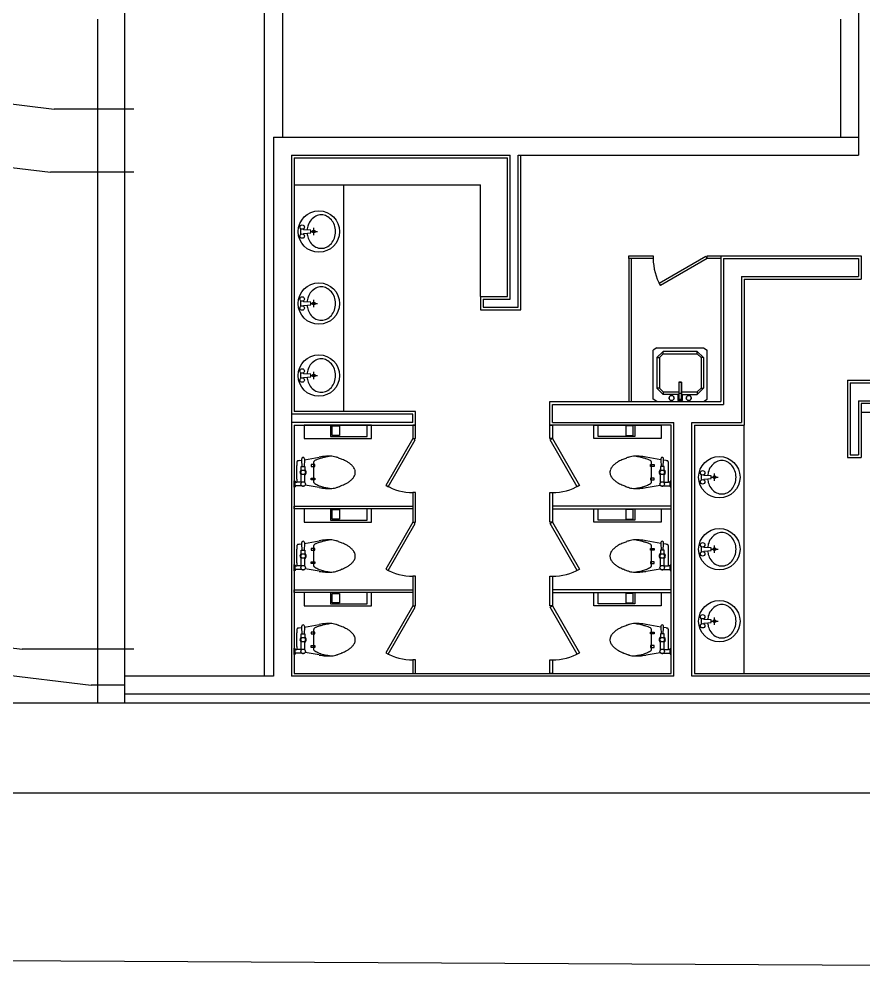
# Model space of a CAD drawing. Header units: millimetres. Extents: x -7718 to 414843, y 91724 to 341395.
# Drawn here: x 371578 to 380963, y 91724 to 102409 of the extents above; entities that cross this region are included whole.
import ezdxf

# ---------------------------------------------------------------- set-up
doc = ezdxf.new("R2010")
doc.units = ezdxf.units.MM
doc.header["$LTSCALE"] = 200
doc.header["$MEASUREMENT"] = 0
doc.layers.add('e-plan', color=9, linetype='CONTINUOUS')

msp = doc.modelspace()

# ---------------------------------------------------------------- linework, layer by layer
at = {"layer": 'e-plan'}
for p, q in [((374303, 95109), (374303, 111059)), ((374503, 110959), (374503, 101099)), ((372753, 94809), (372753, 110559)), ((380903, 108409), (380903, 101099)), ((372453, 94809), (372453, 102409)), ((380703, 102409), (380703, 101099)), ((366458, 102075), (371966, 101409)), ((365807, 101448), (371927, 100709)), ((372853, 101409), (371966, 101409)), ((374403, 101099), (380903, 101099)), ((374403, 101099), (374403, 95109)), ((380903, 101099), (380903, 100899)), ((374603, 100899), (377033, 100899)), ((374603, 100899), (374603, 95109)), ((374633, 100869), (377003, 100869)), ((374633, 100869), (374633, 98049)), ((377003, 99329), (377003, 100869)), ((377033, 99299), (377033, 100899)), ((377123, 100899), (380903, 100899)), ((377123, 99209), (377123, 100899)), ((377153, 99179), (377153, 100899)), ((372853, 100709), (371927, 100709)), ((374633, 100569), (376703, 100569)), ((374708, 100019), (374708, 100078)), ((374736, 100075), (374736, 100078)), ((374736, 100019), (374736, 100022)), ((374817, 100063), (374740, 100070)), ((374740, 100027), (374817, 100035)), ((374813, 100049), (374893, 100049)), ((374817, 100035), (374817, 100063)), ((374853, 100009), (374853, 100089)), ((378353, 99749), (378353, 99779)), ((378353, 99779), (378623, 99779)), ((378383, 99749), (378353, 99749)), ((378353, 99749), (378353, 99288)), ((378623, 99749), (378353, 99749)), ((378383, 98159), (378383, 99749)), ((378623, 99779), (378623, 99749)), ((378688, 99475), (379208, 99775)), ((379223, 99749), (378703, 99449)), ((379208, 99775), (379223, 99749)), ((379223, 99749), (379223, 99779)), ((379223, 99779), (379373, 99779)), ((379373, 99749), (379223, 99749)), ((379373, 99779), (379373, 98159)), ((379373, 99779), (380933, 99779)), ((379373, 99779), (379373, 99749)), ((379403, 99749), (379403, 98129)), ((379403, 99749), (380903, 99749)), ((380903, 99749), (380903, 99549)), ((380933, 99779), (380933, 99519)), ((378703, 99449), (378688, 99475)), ((379603, 99549), (379603, 97929)), ((379603, 99549), (380903, 99549)), ((379633, 99519), (379633, 97899)), ((379633, 99519), (380933, 99519)), ((374708, 99219), (374708, 99278)), ((374736, 99275), (374736, 99278)), ((374817, 99263), (374740, 99270)), ((374817, 99235), (374817, 99263)), ((374853, 99209), (374853, 99289)), ((376703, 99329), (377003, 99329)), ((376703, 99329), (376703, 99179)), ((376733, 99299), (377033, 99299)), ((376733, 99299), (376733, 99209)), ((378353, 99288), (378353, 99288)), ((378353, 99288), (378353, 99238)), ((374736, 99219), (374736, 99222)), ((374740, 99227), (374817, 99235)), ((374813, 99249), (374893, 99249)), ((376703, 99179), (377153, 99179)), ((376733, 99209), (377123, 99209)), ((378353, 99238), (378353, 99238)), ((378353, 99238), (378353, 98982)), ((378353, 98982), (378353, 98159)), ((378663, 98759), (378623, 98731)), ((378623, 98186), (378623, 98731)), ((378663, 98759), (379182, 98759)), ((379182, 98759), (379223, 98731)), ((379223, 98186), (379223, 98731)), ((378732, 98718), (378663, 98649)), ((378663, 98649), (378663, 98309)), ((378663, 98649), (378691, 98649)), ((378732, 98690), (378691, 98649)), ((378691, 98649), (378691, 98309)), ((379113, 98718), (378732, 98718)), ((378732, 98690), (378732, 98718)), ((378732, 98690), (379113, 98690)), ((379113, 98718), (379182, 98649)), ((379113, 98690), (379113, 98718)), ((379113, 98690), (379154, 98649)), ((379154, 98649), (379154, 98309)), ((379182, 98649), (379154, 98649)), ((379182, 98649), (379182, 98309)), ((374708, 98419), (374708, 98478)), ((374736, 98475), (374736, 98478)), ((374736, 98419), (374736, 98422)), ((374817, 98463), (374740, 98470)), ((374740, 98427), (374817, 98435)), ((374813, 98449), (374893, 98449)), ((374817, 98435), (374817, 98463)), ((374853, 98409), (374853, 98489)), ((378663, 98309), (378732, 98240)), ((378691, 98309), (378663, 98309)), ((378732, 98268), (378691, 98309)), ((378909, 98377), (378936, 98377)), ((378909, 98377), (378909, 98254)), ((378936, 98377), (378909, 98377)), ((378909, 98377), (378909, 98254)), ((378936, 98377), (378936, 98254)), ((378936, 98254), (378936, 98377)), ((379182, 98309), (379113, 98240)), ((379113, 98268), (379154, 98309)), ((379154, 98309), (379182, 98309)), ((380783, 98399), (380783, 97539)), ((380783, 98399), (384803, 98399)), ((380813, 98369), (380813, 97569)), ((380813, 98369), (384833, 98369)), ((378732, 98268), (378909, 98268)), ((378732, 98268), (378732, 98240)), ((378909, 98240), (378732, 98240)), ((378800, 98199), (378801, 98207)), ((378801, 98207), (378800, 98199)), ((378801, 98192), (378800, 98199)), ((378800, 98199), (378801, 98192)), ((378801, 98207), (378803, 98213)), ((378803, 98213), (378801, 98207)), ((378803, 98186), (378801, 98192)), ((378801, 98192), (378803, 98186)), ((378803, 98213), (378808, 98219)), ((378808, 98219), (378803, 98213)), ((378808, 98219), (378813, 98223)), ((378813, 98223), (378808, 98219)), ((378813, 98223), (378820, 98226)), ((378820, 98226), (378813, 98223)), ((378820, 98226), (378827, 98227)), ((378827, 98227), (378820, 98226)), ((378827, 98227), (378834, 98226)), ((378834, 98226), (378827, 98227)), ((378834, 98226), (378841, 98223)), ((378841, 98223), (378834, 98226)), ((378841, 98223), (378846, 98219)), ((378846, 98219), (378841, 98223)), ((378846, 98219), (378851, 98213)), ((378851, 98213), (378846, 98219)), ((378851, 98213), (378853, 98207)), ((378853, 98207), (378851, 98213)), ((378853, 98192), (378851, 98186)), ((378851, 98186), (378853, 98192)), ((378853, 98207), (378854, 98199)), ((378854, 98199), (378853, 98207)), ((378854, 98199), (378853, 98192)), ((378853, 98192), (378854, 98199)), ((378909, 98240), (378895, 98240)), ((378895, 98240), (378895, 98172)), ((378909, 98227), (378895, 98240)), ((378909, 98254), (378936, 98254)), ((378909, 98254), (378909, 98186)), ((378909, 98254), (378909, 98186)), ((378936, 98268), (379113, 98268)), ((378936, 98186), (378936, 98254)), ((378936, 98254), (378936, 98186)), ((378936, 98240), (379113, 98240)), ((378936, 98240), (378950, 98240)), ((378950, 98240), (378936, 98227)), ((378950, 98172), (378950, 98240)), ((378991, 98199), (378992, 98207)), ((378992, 98207), (378991, 98199)), ((378992, 98192), (378991, 98199)), ((378991, 98199), (378992, 98192)), ((378992, 98207), (378994, 98213)), ((378994, 98213), (378992, 98207)), ((378994, 98186), (378992, 98192)), ((378992, 98192), (378994, 98186)), ((378994, 98213), (378999, 98219)), ((378999, 98219), (378994, 98213)), ((378999, 98219), (379004, 98223)), ((379004, 98223), (378999, 98219)), ((379004, 98223), (379011, 98226)), ((379011, 98226), (379004, 98223)), ((379018, 98227), (379011, 98226)), ((379011, 98226), (379018, 98227)), ((379018, 98227), (379025, 98226)), ((379025, 98226), (379018, 98227)), ((379025, 98226), (379032, 98223)), ((379032, 98223), (379025, 98226)), ((379032, 98223), (379037, 98219)), ((379037, 98219), (379032, 98223)), ((379037, 98219), (379042, 98213)), ((379042, 98213), (379037, 98219)), ((379042, 98213), (379044, 98207)), ((379044, 98207), (379042, 98213)), ((379044, 98192), (379042, 98186)), ((379042, 98186), (379044, 98192)), ((379044, 98207), (379045, 98199)), ((379045, 98199), (379044, 98207)), ((379045, 98199), (379044, 98192)), ((379044, 98192), (379045, 98199)), ((379113, 98268), (379113, 98240)), ((377473, 98159), (379373, 98159)), ((377473, 97899), (377473, 98159)), ((377503, 98129), (379403, 98129)), ((377503, 97929), (377503, 98129)), ((378353, 98159), (378383, 98159)), ((378663, 98159), (378623, 98186)), ((378663, 98159), (379182, 98159)), ((378808, 98180), (378803, 98186)), ((378803, 98186), (378808, 98180)), ((378813, 98176), (378808, 98180)), ((378808, 98180), (378813, 98176)), ((378820, 98173), (378813, 98176)), ((378813, 98176), (378820, 98173)), ((378827, 98172), (378820, 98173)), ((378820, 98173), (378827, 98172)), ((378834, 98173), (378827, 98172)), ((378827, 98172), (378834, 98173)), ((378841, 98176), (378834, 98173)), ((378834, 98173), (378841, 98176)), ((378846, 98180), (378841, 98176)), ((378841, 98176), (378846, 98180)), ((378851, 98186), (378846, 98180)), ((378846, 98180), (378851, 98186)), ((378909, 98186), (378895, 98172)), ((378895, 98172), (378950, 98172)), ((378909, 98186), (378936, 98186)), ((378936, 98186), (378950, 98172)), ((378999, 98180), (378994, 98186)), ((378994, 98186), (378999, 98180)), ((379004, 98176), (378999, 98180)), ((378999, 98180), (379004, 98176)), ((379011, 98173), (379004, 98176)), ((379004, 98176), (379011, 98173)), ((379018, 98172), (379011, 98173)), ((379011, 98173), (379018, 98172)), ((379025, 98173), (379018, 98172)), ((379018, 98172), (379025, 98173)), ((379032, 98176), (379025, 98173)), ((379025, 98173), (379032, 98176)), ((379037, 98180), (379032, 98176)), ((379032, 98176), (379037, 98180)), ((379042, 98186), (379037, 98180)), ((379037, 98180), (379042, 98186)), ((379182, 98159), (379223, 98186)), ((380903, 98169), (380903, 97569)), ((380903, 98169), (384743, 98169)), ((380933, 98139), (380933, 97539)), ((384713, 98139), (380933, 98139)), ((375953, 98019), (374603, 98019)), ((375983, 98049), (374633, 98049)), ((375953, 97929), (375953, 98019)), ((375983, 97899), (375983, 98049)), ((375953, 97929), (374603, 97929)), ((374633, 97899), (374633, 95139)), ((374633, 97899), (375983, 97899)), ((374743, 97899), (374743, 97749)), ((375493, 97899), (374743, 97899)), ((375443, 97899), (375037, 97899)), ((375037, 97899), (375037, 97772)), ((375057, 97782), (375057, 97889)), ((375057, 97889), (375137, 97889)), ((375137, 97889), (375137, 97782)), ((375443, 97772), (375443, 97899)), ((375493, 97749), (375493, 97899)), ((375983, 97899), (375953, 97899)), ((375953, 97899), (375953, 97749)), ((375983, 97749), (375983, 97899)), ((378823, 97899), (377473, 97899)), ((377473, 97899), (377503, 97899)), ((377473, 97749), (377473, 97899)), ((377503, 97929), (378853, 97929)), ((377503, 97899), (377503, 97749)), ((377963, 97749), (377963, 97899)), ((377963, 97899), (378713, 97899)), ((378013, 97772), (378013, 97899)), ((378013, 97899), (378419, 97899)), ((378319, 97889), (378319, 97782)), ((378399, 97889), (378319, 97889)), ((378399, 97782), (378399, 97889)), ((378419, 97899), (378419, 97772)), ((378713, 97899), (378713, 97749)), ((378823, 95139), (378823, 97899)), ((378853, 95109), (378853, 97929)), ((379053, 97929), (379603, 97929)), ((379053, 95109), (379053, 97929)), ((379083, 97899), (379633, 97899)), ((379083, 97899), (379083, 95139)), ((375037, 97772), (375443, 97772)), ((375137, 97782), (375057, 97782)), ((378419, 97772), (378013, 97772)), ((378319, 97782), (378399, 97782)), ((374743, 97749), (375493, 97749)), ((375953, 97749), (375653, 97229)), ((375679, 97214), (375979, 97734)), ((375953, 97749), (375983, 97749)), ((375979, 97734), (375953, 97749)), ((377503, 97749), (377473, 97749)), ((377477, 97734), (377503, 97749)), ((377777, 97214), (377477, 97734)), ((377503, 97749), (377803, 97229)), ((378713, 97749), (377963, 97749)), ((380813, 97569), (380903, 97569)), ((374663, 97374), (374663, 97449)), ((374688, 97504), (374718, 97509)), ((374718, 97509), (374718, 97524)), ((374723, 97439), (374718, 97509)), ((374747, 97514), (374743, 97439)), ((374747, 97514), (374913, 97544)), ((374748, 97524), (374747, 97514)), ((374863, 97459), (374823, 97459)), ((374823, 97459), (374823, 97439)), ((374853, 97374), (374853, 97489)), ((374863, 97439), (374863, 97459)), ((378708, 97514), (378543, 97544)), ((378593, 97439), (378593, 97459)), ((378593, 97459), (378633, 97459)), ((378603, 97374), (378603, 97489)), ((378633, 97459), (378633, 97439)), ((378708, 97524), (378708, 97514)), ((378708, 97514), (378713, 97439)), ((378733, 97439), (378737, 97509)), ((378737, 97509), (378738, 97524)), ((378768, 97504), (378737, 97509)), ((378793, 97374), (378793, 97449)), ((380783, 97539), (380933, 97539)), ((374663, 97299), (374663, 97374)), ((374713, 97389), (374713, 97439)), ((374713, 97439), (374753, 97439)), ((374713, 97259), (374713, 97359)), ((374753, 97439), (374753, 97389)), ((374753, 97259), (374753, 97359)), ((374823, 97439), (374863, 97439)), ((374853, 97259), (374853, 97374)), ((378633, 97439), (378593, 97439)), ((378603, 97259), (378603, 97374)), ((378743, 97439), (378703, 97439)), ((378703, 97439), (378703, 97389)), ((378703, 97259), (378703, 97359)), ((378743, 97389), (378743, 97439)), ((378743, 97259), (378743, 97359)), ((378793, 97299), (378793, 97374)), ((379158, 97289), (379158, 97348)), ((379186, 97345), (379186, 97348)), ((379267, 97333), (379190, 97340)), ((379303, 97279), (379303, 97359)), ((374633, 97209), (374633, 97279)), ((374633, 97279), (374643, 97274)), ((374643, 97274), (374643, 97264)), ((374643, 97224), (374643, 97264)), ((374643, 97264), (374664, 97264)), ((374718, 97264), (374664, 97264)), ((374913, 97204), (374754, 97231)), ((374823, 97309), (374863, 97309)), ((374823, 97289), (374823, 97309)), ((374863, 97289), (374823, 97289)), ((374863, 97309), (374863, 97289)), ((378543, 97204), (378701, 97231)), ((378633, 97309), (378593, 97309)), ((378593, 97309), (378593, 97289)), ((378593, 97289), (378633, 97289)), ((378633, 97289), (378633, 97309)), ((378738, 97264), (378791, 97264)), ((378813, 97264), (378791, 97264)), ((378823, 97279), (378813, 97274)), ((378813, 97274), (378813, 97264)), ((378813, 97224), (378813, 97264)), ((378823, 97209), (378823, 97279)), ((379186, 97289), (379186, 97292)), ((379190, 97297), (379267, 97305)), ((379263, 97319), (379343, 97319)), ((379267, 97305), (379267, 97333)), ((374643, 97214), (374633, 97209)), ((374718, 97224), (374643, 97224)), ((374643, 97224), (374643, 97214)), ((375653, 97229), (375679, 97214)), ((375983, 97149), (375953, 97149)), ((375953, 97149), (375953, 96819)), ((375983, 96819), (375983, 97149)), ((377473, 97149), (377503, 97149)), ((377473, 96819), (377473, 97149)), ((377503, 97149), (377503, 96819)), ((377803, 97229), (377777, 97214)), ((378738, 97224), (378813, 97224)), ((378813, 97224), (378813, 97214)), ((378813, 97214), (378823, 97209)), ((374633, 96969), (374633, 96999)), ((374633, 96999), (375953, 96999)), ((375036, 96969), (374633, 96969)), ((374743, 96969), (374743, 96819)), ((375493, 96969), (374743, 96969)), ((375442, 96969), (375036, 96969)), ((375443, 96969), (375037, 96969)), ((375037, 96969), (375037, 96842)), ((375057, 96852), (375057, 96959)), ((375057, 96959), (375137, 96959)), ((375137, 96959), (375137, 96852)), ((375492, 96969), (375442, 96969)), ((375442, 96969), (375442, 96969)), ((375443, 96842), (375443, 96969)), ((375953, 96969), (375492, 96969)), ((375492, 96969), (375492, 96969)), ((375493, 96819), (375493, 96969)), ((375953, 96999), (375953, 96969)), ((377503, 96999), (377503, 96969)), ((378823, 96999), (377503, 96999)), ((377503, 96969), (377963, 96969)), ((377963, 96969), (377963, 96969)), ((377963, 96969), (378013, 96969)), ((377963, 96819), (377963, 96969)), ((377963, 96969), (378713, 96969)), ((378013, 96969), (378013, 96969)), ((378013, 96969), (378419, 96969)), ((378013, 96842), (378013, 96969)), ((378013, 96969), (378419, 96969)), ((378319, 96959), (378319, 96852)), ((378399, 96959), (378319, 96959)), ((378399, 96852), (378399, 96959)), ((378419, 96969), (378823, 96969)), ((378419, 96969), (378419, 96842)), ((378713, 96969), (378713, 96819)), ((378823, 96969), (378823, 96999)), ((374743, 96819), (375493, 96819)), ((375037, 96842), (375443, 96842)), ((375137, 96852), (375057, 96852)), ((375953, 96819), (375653, 96299)), ((375679, 96284), (375979, 96804)), ((375953, 96819), (375983, 96819)), ((375979, 96804), (375953, 96819)), ((377503, 96819), (377473, 96819)), ((377477, 96804), (377503, 96819)), ((377777, 96284), (377477, 96804)), ((377503, 96819), (377803, 96299)), ((378713, 96819), (377963, 96819)), ((378419, 96842), (378013, 96842)), ((378319, 96852), (378399, 96852)), ((374718, 96579), (374718, 96594)), ((374747, 96584), (374913, 96614)), ((374748, 96594), (374747, 96584)), ((378708, 96584), (378543, 96614)), ((378708, 96594), (378708, 96584)), ((378737, 96579), (378738, 96594)), ((374663, 96444), (374663, 96519)), ((374688, 96574), (374718, 96579)), ((374713, 96459), (374713, 96509)), ((374713, 96509), (374753, 96509)), ((374723, 96509), (374718, 96579)), ((374747, 96584), (374743, 96509)), ((374753, 96509), (374753, 96459)), ((374863, 96529), (374823, 96529)), ((374823, 96529), (374823, 96509)), ((374823, 96509), (374863, 96509)), ((374853, 96444), (374853, 96559)), ((374863, 96509), (374863, 96529)), ((378593, 96509), (378593, 96529)), ((378593, 96529), (378633, 96529)), ((378633, 96509), (378593, 96509)), ((378603, 96444), (378603, 96559)), ((378633, 96529), (378633, 96509)), ((378743, 96509), (378703, 96509)), ((378703, 96509), (378703, 96459)), ((378708, 96584), (378713, 96509)), ((378733, 96509), (378737, 96579)), ((378768, 96574), (378737, 96579)), ((378743, 96459), (378743, 96509)), ((378793, 96444), (378793, 96519)), ((379158, 96489), (379158, 96548)), ((379186, 96545), (379186, 96548)), ((379186, 96489), (379186, 96492)), ((379267, 96533), (379190, 96540)), ((379190, 96497), (379267, 96505)), ((379263, 96519), (379343, 96519)), ((379267, 96505), (379267, 96533)), ((379303, 96479), (379303, 96559)), ((374663, 96369), (374663, 96444)), ((374713, 96329), (374713, 96429)), ((374753, 96329), (374753, 96429)), ((374823, 96379), (374863, 96379)), ((374823, 96359), (374823, 96379)), ((374853, 96329), (374853, 96444)), ((374863, 96379), (374863, 96359)), ((378633, 96379), (378593, 96379)), ((378593, 96379), (378593, 96359)), ((378603, 96329), (378603, 96444)), ((378633, 96359), (378633, 96379)), ((378703, 96329), (378703, 96429)), ((378743, 96329), (378743, 96429)), ((378793, 96369), (378793, 96444)), ((374633, 96279), (374633, 96349)), ((374633, 96349), (374643, 96344)), ((374643, 96284), (374633, 96279)), ((374643, 96344), (374643, 96334)), ((374643, 96294), (374643, 96334)), ((374643, 96334), (374664, 96334)), ((374718, 96294), (374643, 96294)), ((374643, 96294), (374643, 96284)), ((374718, 96334), (374664, 96334)), ((374913, 96274), (374754, 96301)), ((374863, 96359), (374823, 96359)), ((375653, 96299), (375679, 96284)), ((377803, 96299), (377777, 96284)), ((378543, 96274), (378701, 96301)), ((378593, 96359), (378633, 96359)), ((378738, 96334), (378791, 96334)), ((378738, 96294), (378813, 96294)), ((378813, 96334), (378791, 96334)), ((378823, 96349), (378813, 96344)), ((378813, 96344), (378813, 96334)), ((378813, 96294), (378813, 96334)), ((378813, 96294), (378813, 96284)), ((378813, 96284), (378823, 96279)), ((378823, 96279), (378823, 96349)), ((364820, 96230), (371611, 95409)), ((375983, 96219), (375953, 96219)), ((375953, 96219), (375953, 95889)), ((375983, 95889), (375983, 96219)), ((377473, 96219), (377503, 96219)), ((377473, 95889), (377473, 96219)), ((377503, 96219), (377503, 95889)), ((374633, 96039), (374633, 96069)), ((374633, 96069), (375953, 96069)), ((375953, 96069), (375953, 96039)), ((377503, 96069), (377503, 96039)), ((378823, 96069), (377503, 96069)), ((378823, 96039), (378823, 96069)), ((375036, 96039), (374633, 96039)), ((374743, 96039), (374743, 95889)), ((375493, 96039), (374743, 96039)), ((375442, 96039), (375036, 96039)), ((375443, 96039), (375037, 96039)), ((375037, 96039), (375037, 95912)), ((375057, 95922), (375057, 96029)), ((375057, 96029), (375137, 96029)), ((375137, 96029), (375137, 95922)), ((375492, 96039), (375442, 96039)), ((375442, 96039), (375442, 96039)), ((375443, 95912), (375443, 96039)), ((375953, 96039), (375492, 96039)), ((375492, 96039), (375492, 96039)), ((375493, 95889), (375493, 96039)), ((377503, 96039), (377963, 96039)), ((377963, 96039), (377963, 96039)), ((377963, 96039), (378013, 96039)), ((377963, 95889), (377963, 96039)), ((377963, 96039), (378713, 96039)), ((378013, 96039), (378013, 96039)), ((378013, 96039), (378419, 96039)), ((378013, 95912), (378013, 96039)), ((378013, 96039), (378419, 96039)), ((378319, 96029), (378319, 95922)), ((378399, 96029), (378319, 96029)), ((378399, 95922), (378399, 96029)), ((378419, 96039), (378823, 96039)), ((378419, 96039), (378419, 95912)), ((378713, 96039), (378713, 95889)), ((364757, 95935), (372379, 95009)), ((374743, 95889), (375493, 95889)), ((375037, 95912), (375443, 95912)), ((375137, 95922), (375057, 95922)), ((375953, 95889), (375653, 95369)), ((375679, 95354), (375979, 95874)), ((375953, 95889), (375983, 95889)), ((375979, 95874), (375953, 95889)), ((377503, 95889), (377473, 95889)), ((377477, 95874), (377503, 95889)), ((377777, 95354), (377477, 95874)), ((377503, 95889), (377803, 95369)), ((378713, 95889), (377963, 95889)), ((378419, 95912), (378013, 95912)), ((378319, 95922), (378399, 95922)), ((379158, 95689), (379158, 95748)), ((379186, 95745), (379186, 95748)), ((379267, 95733), (379190, 95740)), ((379303, 95679), (379303, 95759)), ((374688, 95644), (374718, 95649)), ((374718, 95649), (374718, 95664)), ((374723, 95579), (374718, 95649)), ((374747, 95654), (374743, 95579)), ((374747, 95654), (374913, 95684)), ((374748, 95664), (374747, 95654)), ((374853, 95514), (374853, 95629)), ((378708, 95654), (378543, 95684)), ((378603, 95514), (378603, 95629)), ((378708, 95664), (378708, 95654)), ((378708, 95654), (378713, 95579)), ((378733, 95579), (378737, 95649)), ((378737, 95649), (378738, 95664)), ((378768, 95644), (378737, 95649)), ((379186, 95689), (379186, 95692)), ((379190, 95697), (379267, 95705)), ((379263, 95719), (379343, 95719)), ((379267, 95705), (379267, 95733)), ((374663, 95514), (374663, 95589)), ((374713, 95529), (374713, 95579)), ((374713, 95579), (374753, 95579)), ((374753, 95579), (374753, 95529)), ((374863, 95599), (374823, 95599)), ((374823, 95599), (374823, 95579)), ((374823, 95579), (374863, 95579)), ((374863, 95579), (374863, 95599)), ((378593, 95579), (378593, 95599)), ((378593, 95599), (378633, 95599)), ((378633, 95579), (378593, 95579)), ((378633, 95599), (378633, 95579)), ((378743, 95579), (378703, 95579)), ((378703, 95579), (378703, 95529)), ((378743, 95529), (378743, 95579)), ((378793, 95514), (378793, 95589)), ((374633, 95349), (374633, 95419)), ((374633, 95419), (374643, 95414)), ((374643, 95414), (374643, 95404)), ((374663, 95439), (374663, 95514)), ((374713, 95399), (374713, 95499)), ((374753, 95399), (374753, 95499)), ((374823, 95449), (374863, 95449)), ((374823, 95429), (374823, 95449)), ((374863, 95429), (374823, 95429)), ((374853, 95399), (374853, 95514)), ((374863, 95449), (374863, 95429)), ((378633, 95449), (378593, 95449)), ((378593, 95449), (378593, 95429)), ((378593, 95429), (378633, 95429)), ((378603, 95399), (378603, 95514)), ((378633, 95429), (378633, 95449)), ((378703, 95399), (378703, 95499)), ((378743, 95399), (378743, 95499)), ((378793, 95439), (378793, 95514)), ((378823, 95419), (378813, 95414)), ((378813, 95414), (378813, 95404)), ((378823, 95349), (378823, 95419)), ((372853, 95409), (371611, 95409)), ((374643, 95354), (374633, 95349)), ((374643, 95364), (374643, 95404)), ((374643, 95404), (374664, 95404)), ((374718, 95364), (374643, 95364)), ((374643, 95364), (374643, 95354)), ((374718, 95404), (374664, 95404)), ((374913, 95344), (374754, 95371)), ((375653, 95369), (375679, 95354)), ((377803, 95369), (377777, 95354)), ((378543, 95344), (378701, 95371)), ((378738, 95404), (378791, 95404)), ((378738, 95364), (378813, 95364)), ((378813, 95404), (378791, 95404)), ((378813, 95364), (378813, 95404)), ((378813, 95364), (378813, 95354)), ((378813, 95354), (378823, 95349)), ((375983, 95289), (375953, 95289)), ((375953, 95289), (375953, 95139)), ((375983, 95139), (375983, 95289)), ((377473, 95289), (377503, 95289)), ((377473, 95139), (377473, 95289)), ((377503, 95289), (377503, 95139)), ((374403, 95109), (372753, 95109)), ((378853, 95109), (374603, 95109)), ((374633, 95139), (378823, 95139)), ((375953, 95139), (375983, 95139)), ((377503, 95139), (377473, 95139)), ((409503, 95109), (379053, 95109)), ((379083, 95139), (384713, 95139)), ((372753, 95009), (372379, 95009)), ((409703, 94909), (372753, 94909)), ((409753, 94809), (323703, 94809)), ((410753, 93809), (322703, 93809)), ((319396, 92222), (414325, 91724))]:
    msp.add_line(p, q, dxfattribs=at)
at = {"layer": 'e-plan', "ltscale": 400}
for p, q in [((375183, 100569), (375183, 98049)), ((376703, 99329), (376703, 100569)), ((384713, 98039), (380933, 98039)), ((379633, 95139), (379633, 97899)), ((379603, 95109), (379603, 95109))]:
    msp.add_line(p, q, dxfattribs=at)
at = {"layer": 'e-plan'}
for centre, radius in [((374908, 100049), 230), ((374722, 100099), 25), ((374722, 99999), 25), ((374853, 100049), 15), ((374908, 99249), 230), ((374722, 99299), 25), ((374853, 99249), 15), ((374722, 99199), 25), ((374908, 98449), 230), ((374722, 98499), 25), ((374722, 98399), 25), ((374853, 98449), 15), ((379358, 97319), 230), ((374733, 97374), 25), ((378723, 97374), 25), ((379172, 97369), 25), ((374733, 97244), 25), ((378723, 97244), 25), ((379172, 97269), 25), ((379303, 97319), 15), ((379358, 96519), 230), ((379172, 96569), 25), ((379172, 96469), 25), ((379303, 96519), 15), ((374733, 96444), 25), ((378723, 96444), 25), ((374733, 96314), 25), ((378723, 96314), 25), ((379358, 95719), 230), ((379172, 95769), 25), ((379172, 95669), 25), ((379303, 95719), 15), ((374733, 95514), 25), ((378723, 95514), 25), ((374733, 95384), 25), ((378723, 95384), 25)]:
    msp.add_circle(centre, radius, dxfattribs=at)
for centre, radius, start, end in [((374935, 100100), 135, 90, 115.9947), ((374935, 100100), 135, 64.0053, 90), ((374995, 100049), 218, 160.6151, 175.3623), ((374966, 100059), 187, 139.6534, 160.6151), ((374947, 100075), 162, 115.9947, 139.6534), ((374923, 100075), 162, 40.3466, 64.0053), ((374904, 100059), 187, 19.3849, 40.3466), ((374875, 100049), 218, 0, 19.3849), ((374741, 100075), 5, 180, 264.6091), ((374741, 100022), 5, 95.3909, 180), ((374995, 100049), 218, 184.6377, 199.3849), ((374875, 100049), 218, 340.6151, 360), ((374966, 100038), 187, 199.3849, 220.3466), ((374947, 100022), 162, 220.3466, 244.0053), ((374923, 100022), 162, 295.9947, 319.6534), ((374904, 100038), 187, 319.6534, 340.6151), ((374935, 99998), 135, 244.0053, 270), ((374935, 99998), 135, 270, 295.9947), ((379223, 99749), 600, 180, 210), ((374966, 99259), 187, 139.6534, 160.6151), ((374947, 99275), 162, 115.9947, 139.6534), ((374935, 99300), 135, 90, 115.9947), ((374935, 99300), 135, 64.0053, 90), ((374923, 99275), 162, 40.3466, 64.0053), ((374904, 99259), 187, 19.3849, 40.3466), ((374741, 99275), 5, 180, 264.6091), ((374995, 99249), 218, 160.6151, 175.3623), ((374875, 99249), 218, 0, 19.3849), ((374741, 99222), 5, 95.3909, 180), ((374995, 99249), 218, 184.6377, 199.3849), ((374966, 99238), 187, 199.3849, 220.3466), ((374904, 99238), 187, 319.6534, 340.6151), ((374875, 99249), 218, 340.6151, 360), ((374947, 99222), 162, 220.3466, 244.0053), ((374935, 99198), 135, 244.0053, 270), ((374935, 99198), 135, 270, 295.9947), ((374923, 99222), 162, 295.9947, 319.6534), ((374947, 98475), 162, 115.9947, 139.6534), ((374935, 98500), 135, 90, 115.9947), ((374935, 98500), 135, 64.0053, 90), ((374923, 98475), 162, 40.3466, 64.0053), ((374995, 98449), 218, 160.6151, 175.3623), ((374966, 98459), 187, 139.6534, 160.6151), ((374904, 98459), 187, 19.3849, 40.3466), ((374875, 98449), 218, 0, 19.3849), ((374741, 98475), 5, 180, 264.6091), ((374741, 98422), 5, 95.3909, 180), ((374995, 98449), 218, 184.6377, 199.3849), ((374875, 98449), 218, 340.6151, 360), ((374966, 98438), 187, 199.3849, 220.3466), ((374947, 98422), 162, 220.3466, 244.0053), ((374923, 98422), 162, 295.9947, 319.6534), ((374904, 98438), 187, 319.6534, 340.6151), ((374935, 98398), 135, 244.0053, 270), ((374935, 98398), 135, 270, 295.9947), ((375045, 96780), 775, 94.7636, 99.8466), ((375017, 97112), 441, 88.0277, 94.7636), ((375022, 97250), 304, 81.2538, 88.0277), ((378433, 97250), 304, 91.9723, 98.7462), ((378438, 97112), 441, 85.2364, 91.9723), ((378410, 96780), 775, 80.1534, 85.2364), ((375125, 97449), 463, 174.2894, 180), ((374670, 97494), 5.01, 117.0737, 174.2894), ((374677, 97481), 20, 104.0362, 117.0737), ((374733, 97257), 251, 100.3597, 104.0362), ((374733, 97524), 15, 356.6335, 183.3665), ((374865, 97489), 12.3, 135, 180), ((374895, 97459), 54.8, 114.0722, 135), ((374991, 97243), 291, 110.556, 114.0722), ((375087, 96988), 564, 108.0286, 110.556), ((375242, 96512), 1064, 105.9454, 108.0286), ((375177, 96739), 828, 103.5834, 105.9454), ((375040, 97306), 244, 94.3987, 103.5834), ((375036, 97340), 213, 73.1639, 81.2538), ((374966, 97107), 456, 71.5651, 73.1639), ((374791, 96585), 1007, 70.4892, 71.5651), ((374940, 97003), 562, 66.0375, 70.4892), ((374808, 96707), 887, 62.4927, 66.0375), ((375117, 97301), 217, 53.1301, 62.4927), ((375084, 97256), 273, 44.7808, 53.1301), ((375160, 97332), 165, 33.6901, 44.7808), ((378295, 97332), 165, 135.2192, 146.3099), ((378371, 97256), 273, 126.8699, 135.2192), ((378338, 97301), 217, 117.5073, 126.8699), ((378647, 96707), 887, 113.9625, 117.5073), ((378515, 97003), 562, 109.5108, 113.9625), ((378664, 96585), 1007, 108.4349, 109.5108), ((378490, 97107), 456, 106.8361, 108.4349), ((378419, 97340), 213, 98.7462, 106.8361), ((378415, 97306), 244, 76.4166, 85.6013), ((378278, 96739), 828, 74.0546, 76.4166), ((378213, 96512), 1064, 71.9714, 74.0546), ((378368, 96988), 564, 69.444, 71.9714), ((378464, 97243), 291, 65.9278, 69.444), ((378560, 97459), 54.8, 45, 65.9278), ((378590, 97489), 12.3, 0, 45), ((378723, 97524), 15, 356.6335, 183.3665), ((378722, 97257), 251, 75.9638, 79.6403), ((378778, 97481), 20, 62.9263, 75.9638), ((378785, 97494), 5.01, 5.7106, 62.9263), ((378330, 97449), 463, 360, 5.7106), ((379416, 97329), 187, 139.6534, 160.6151), ((379397, 97345), 162, 115.9947, 139.6534), ((379385, 97370), 135, 90, 115.9947), ((379385, 97370), 135, 64.0053, 90), ((379373, 97345), 162, 40.3466, 64.0053), ((379354, 97329), 187, 19.3849, 40.3466), ((374733, 97374), 35, 124.8499, 235.1501), ((374733, 97374), 35, 304.8499, 55.1501), ((375229, 97378), 82.6, 17.9901, 33.6901), ((375229, 97369), 82.6, 326.3099, 342.0099), ((375205, 97370), 108, 9.4623, 17.9901), ((375205, 97377), 108, 342.0099, 350.5377), ((375225, 97374), 87.7, 0, 9.4623), ((375225, 97374), 87.7, 350.5377, 360), ((378230, 97374), 87.7, 170.5377, 180), ((378230, 97374), 87.7, 180, 189.4623), ((378250, 97370), 108, 162.0099, 170.5377), ((378250, 97377), 108, 189.4623, 197.9901), ((378226, 97378), 82.6, 146.3099, 162.0099), ((378226, 97369), 82.6, 197.9901, 213.6901), ((378723, 97374), 35, 124.8499, 235.1501), ((378723, 97374), 35, 304.8499, 55.1501), ((379191, 97345), 5, 180, 264.6091), ((379445, 97319), 218, 160.6151, 175.3623), ((379325, 97319), 218, 0, 19.3849), ((375125, 97299), 463, 180, 184.3383), ((374733, 97244), 25, 233.1301, 331.0628), ((374856, 97259), 3.54, 180, 233.1301), ((374959, 97395), 174, 233.1301, 240.4325), ((375107, 97657), 475, 240.4325, 243.4349), ((375030, 97503), 303, 243.4349, 247.1947), ((374808, 98040), 887, 293.9625, 297.5073), ((375117, 97446), 217, 297.5073, 306.8699), ((375084, 97491), 273, 306.8699, 315.2192), ((375160, 97415), 165, 315.2192, 326.3099), ((378295, 97415), 165, 213.6901, 224.7808), ((378371, 97491), 273, 224.7808, 233.1301), ((378338, 97446), 217, 233.1301, 242.4927), ((378647, 98040), 887, 242.4927, 246.0375), ((378425, 97503), 303, 292.8053, 296.5651), ((378348, 97657), 475, 296.5651, 299.5675), ((378497, 97395), 174, 299.5675, 306.8699), ((378599, 97259), 3.54, 306.8699, 0), ((378723, 97244), 25, 208.9372, 306.8699), ((378330, 97299), 463, 355.6617, 0), ((379191, 97292), 5, 95.3909, 180), ((379445, 97319), 218, 184.6377, 199.3849), ((379416, 97308), 187, 199.3849, 220.3466), ((379354, 97308), 187, 319.6534, 340.6151), ((379325, 97319), 218, 340.6151, 360), ((375003, 97440), 234, 247.1947, 254.0546), ((375045, 97967), 775, 260.1534, 265.2364), ((375104, 97790), 599, 254.0546, 258.3435), ((375017, 97635), 441, 265.2364, 271.9723), ((375051, 97534), 337, 258.3435, 265.6013), ((375022, 97497), 304, 271.9723, 278.7462), ((375036, 97407), 213, 278.7462, 286.8361), ((374966, 97640), 456, 286.8361, 288.4349), ((374791, 98163), 1007, 288.4349, 289.5108), ((374940, 97744), 562, 289.5108, 293.9625), ((375953, 97749), 600, 240, 270), ((377503, 97749), 600, 270, 300), ((378515, 97744), 562, 246.0375, 250.4892), ((378664, 98163), 1007, 250.4892, 251.5651), ((378490, 97640), 456, 251.5651, 253.1639), ((378419, 97407), 213, 253.1639, 261.2538), ((378433, 97497), 304, 261.2538, 268.0277), ((378438, 97635), 441, 268.0277, 274.7636), ((378404, 97534), 337, 274.3987, 281.6565), ((378352, 97790), 599, 281.6565, 285.9454), ((378410, 97967), 775, 274.7636, 279.8466), ((378452, 97440), 234, 285.9454, 292.8053), ((379397, 97292), 162, 220.3466, 244.0053), ((379385, 97268), 135, 244.0053, 270), ((379385, 97268), 135, 270, 295.9947), ((379373, 97292), 162, 295.9947, 319.6534), ((379385, 96570), 135, 90, 115.9947), ((379385, 96570), 135, 64.0053, 90), ((374733, 96594), 15, 356.6335, 183.3665), ((375087, 96058), 564, 108.0286, 110.556), ((375045, 95850), 775, 94.7636, 99.8466), ((375242, 95582), 1064, 105.9454, 108.0286), ((375177, 95809), 828, 103.5834, 105.9454), ((375017, 96182), 441, 88.0277, 94.7636), ((375040, 96376), 244, 94.3987, 103.5834), ((375022, 96320), 304, 81.2538, 88.0277), ((375036, 96410), 213, 73.1639, 81.2538), ((374966, 96177), 456, 71.5651, 73.1639), ((374791, 95655), 1007, 70.4892, 71.5651), ((374940, 96073), 562, 66.0375, 70.4892), ((378515, 96073), 562, 109.5108, 113.9625), ((378664, 95655), 1007, 108.4349, 109.5108), ((378490, 96177), 456, 106.8361, 108.4349), ((378419, 96410), 213, 98.7462, 106.8361), ((378433, 96320), 304, 91.9723, 98.7462), ((378438, 96182), 441, 85.2364, 91.9723), ((378415, 96376), 244, 76.4166, 85.6013), ((378278, 95809), 828, 74.0546, 76.4166), ((378410, 95850), 775, 80.1534, 85.2364), ((378213, 95582), 1064, 71.9714, 74.0546), ((378368, 96058), 564, 69.444, 71.9714), ((378723, 96594), 15, 356.6335, 183.3665), ((379445, 96519), 218, 160.6151, 175.3623), ((379416, 96529), 187, 139.6534, 160.6151), ((379397, 96545), 162, 115.9947, 139.6534), ((379373, 96545), 162, 40.3466, 64.0053), ((379354, 96529), 187, 19.3849, 40.3466), ((379325, 96519), 218, 0, 19.3849), ((375125, 96519), 463, 174.2894, 180), ((374670, 96564), 5.01, 117.0737, 174.2894), ((374677, 96551), 20, 104.0362, 117.0737), ((374733, 96327), 251, 100.3597, 104.0362), ((374865, 96559), 12.3, 135, 180), ((374895, 96529), 54.8, 114.0722, 135), ((374991, 96313), 291, 110.556, 114.0722), ((374808, 95777), 887, 62.4927, 66.0375), ((375117, 96371), 217, 53.1301, 62.4927), ((375084, 96326), 273, 44.7808, 53.1301), ((375160, 96402), 165, 33.6901, 44.7808), ((375229, 96448), 82.6, 17.9901, 33.6901), ((378226, 96448), 82.6, 146.3099, 162.0099), ((378295, 96402), 165, 135.2192, 146.3099), ((378371, 96326), 273, 126.8699, 135.2192), ((378338, 96371), 217, 117.5073, 126.8699), ((378647, 95777), 887, 113.9625, 117.5073), ((378464, 96313), 291, 65.9278, 69.444), ((378560, 96529), 54.8, 45, 65.9278), ((378590, 96559), 12.3, 0, 45), ((378722, 96327), 251, 75.9638, 79.6403), ((378778, 96551), 20, 62.9263, 75.9638), ((378785, 96564), 5.01, 5.7106, 62.9263), ((378330, 96519), 463, 360, 5.7106), ((379191, 96545), 5, 180, 264.6091), ((379191, 96492), 5, 95.3909, 180), ((379445, 96519), 218, 184.6377, 199.3849), ((379325, 96519), 218, 340.6151, 360), ((374733, 96444), 35, 124.8499, 235.1501), ((374733, 96444), 35, 304.8499, 55.1501), ((375160, 96485), 165, 315.2192, 326.3099), ((375229, 96439), 82.6, 326.3099, 342.0099), ((375205, 96440), 108, 9.4623, 17.9901), ((375205, 96447), 108, 342.0099, 350.5377), ((375225, 96444), 87.7, 0, 9.4623), ((375225, 96444), 87.7, 350.5377, 360), ((378230, 96444), 87.7, 170.5377, 180), ((378230, 96444), 87.7, 180, 189.4623), ((378250, 96440), 108, 162.0099, 170.5377), ((378250, 96447), 108, 189.4623, 197.9901), ((378226, 96439), 82.6, 197.9901, 213.6901), ((378295, 96485), 165, 213.6901, 224.7808), ((378723, 96444), 35, 124.8499, 235.1501), ((378723, 96444), 35, 304.8499, 55.1501), ((379416, 96508), 187, 199.3849, 220.3466), ((379397, 96492), 162, 220.3466, 244.0053), ((379373, 96492), 162, 295.9947, 319.6534), ((379354, 96508), 187, 319.6534, 340.6151), ((375125, 96369), 463, 180, 184.3383), ((374733, 96314), 25, 233.1301, 331.0628), ((374856, 96329), 3.54, 180, 233.1301), ((374959, 96465), 174, 233.1301, 240.4325), ((375107, 96727), 475, 240.4325, 243.4349), ((375030, 96573), 303, 243.4349, 247.1947), ((375003, 96510), 234, 247.1947, 254.0546), ((375045, 97037), 775, 260.1534, 265.2364), ((375104, 96860), 599, 254.0546, 258.3435), ((375051, 96604), 337, 258.3435, 265.6013), ((375036, 96477), 213, 278.7462, 286.8361), ((374966, 96710), 456, 286.8361, 288.4349), ((374791, 97233), 1007, 288.4349, 289.5108), ((374940, 96814), 562, 289.5108, 293.9625), ((374808, 97110), 887, 293.9625, 297.5073), ((375117, 96516), 217, 297.5073, 306.8699), ((375084, 96561), 273, 306.8699, 315.2192), ((375953, 96819), 600, 240, 270), ((377503, 96819), 600, 270, 300), ((378371, 96561), 273, 224.7808, 233.1301), ((378338, 96516), 217, 233.1301, 242.4927), ((378647, 97110), 887, 242.4927, 246.0375), ((378515, 96814), 562, 246.0375, 250.4892), ((378664, 97233), 1007, 250.4892, 251.5651), ((378490, 96710), 456, 251.5651, 253.1639), ((378419, 96477), 213, 253.1639, 261.2538), ((378404, 96604), 337, 274.3987, 281.6565), ((378352, 96860), 599, 281.6565, 285.9454), ((378410, 97037), 775, 274.7636, 279.8466), ((378452, 96510), 234, 285.9454, 292.8053), ((378425, 96573), 303, 292.8053, 296.5651), ((378348, 96727), 475, 296.5651, 299.5675), ((378497, 96465), 174, 299.5675, 306.8699), ((378599, 96329), 3.54, 306.8699, 0), ((378723, 96314), 25, 208.9372, 306.8699), ((378330, 96369), 463, 355.6617, 0), ((379385, 96468), 135, 244.0053, 270), ((379385, 96468), 135, 270, 295.9947), ((375017, 96705), 441, 265.2364, 271.9723), ((375022, 96567), 304, 271.9723, 278.7462), ((378433, 96567), 304, 261.2538, 268.0277), ((378438, 96705), 441, 268.0277, 274.7636), ((379416, 95729), 187, 139.6534, 160.6151), ((379397, 95745), 162, 115.9947, 139.6534), ((379385, 95770), 135, 90, 115.9947), ((379385, 95770), 135, 64.0053, 90), ((379373, 95745), 162, 40.3466, 64.0053), ((379354, 95729), 187, 19.3849, 40.3466), ((379191, 95745), 5, 180, 264.6091), ((379445, 95719), 218, 160.6151, 175.3623), ((379325, 95719), 218, 0, 19.3849), ((375125, 95589), 463, 174.2894, 180), ((374670, 95634), 5.01, 117.0737, 174.2894), ((374677, 95621), 20, 104.0362, 117.0737), ((374733, 95397), 251, 100.3597, 104.0362), ((374733, 95664), 15, 356.6335, 183.3665), ((374865, 95629), 12.3, 135, 180), ((374895, 95599), 54.8, 114.0722, 135), ((374991, 95383), 291, 110.556, 114.0722), ((375087, 95128), 564, 108.0286, 110.556), ((375045, 94920), 775, 94.7636, 99.8466), ((375242, 94652), 1064, 105.9454, 108.0286), ((375177, 94879), 828, 103.5834, 105.9454), ((375017, 95252), 441, 88.0277, 94.7636), ((375040, 95446), 244, 94.3987, 103.5834), ((375022, 95390), 304, 81.2538, 88.0277), ((375036, 95480), 213, 73.1639, 81.2538), ((374966, 95247), 456, 71.5651, 73.1639), ((374791, 94725), 1007, 70.4892, 71.5651), ((374940, 95143), 562, 66.0375, 70.4892), ((374808, 94847), 887, 62.4927, 66.0375), ((375117, 95441), 217, 53.1301, 62.4927), ((378338, 95441), 217, 117.5073, 126.8699), ((378647, 94847), 887, 113.9625, 117.5073), ((378515, 95143), 562, 109.5108, 113.9625), ((378664, 94725), 1007, 108.4349, 109.5108), ((378490, 95247), 456, 106.8361, 108.4349), ((378419, 95480), 213, 98.7462, 106.8361), ((378433, 95390), 304, 91.9723, 98.7462), ((378438, 95252), 441, 85.2364, 91.9723), ((378415, 95446), 244, 76.4166, 85.6013), ((378278, 94879), 828, 74.0546, 76.4166), ((378410, 94920), 775, 80.1534, 85.2364), ((378213, 94652), 1064, 71.9714, 74.0546), ((378368, 95128), 564, 69.444, 71.9714), ((378464, 95383), 291, 65.9278, 69.444), ((378560, 95599), 54.8, 45, 65.9278), ((378590, 95629), 12.3, 0, 45), ((378723, 95664), 15, 356.6335, 183.3665), ((378722, 95397), 251, 75.9638, 79.6403), ((378778, 95621), 20, 62.9263, 75.9638), ((378785, 95634), 5.01, 5.7106, 62.9263), ((378330, 95589), 463, 360, 5.7106), ((379191, 95692), 5, 95.3909, 180), ((379445, 95719), 218, 184.6377, 199.3849), ((379416, 95708), 187, 199.3849, 220.3466), ((379354, 95708), 187, 319.6534, 340.6151), ((379325, 95719), 218, 340.6151, 360), ((374733, 95514), 35, 124.8499, 235.1501), ((374733, 95514), 35, 304.8499, 55.1501), ((375084, 95396), 273, 44.7808, 53.1301), ((375160, 95472), 165, 33.6901, 44.7808), ((375229, 95518), 82.6, 17.9901, 33.6901), ((375205, 95510), 108, 9.4623, 17.9901), ((375225, 95514), 87.7, 0, 9.4623), ((378230, 95514), 87.7, 170.5377, 180), ((378250, 95510), 108, 162.0099, 170.5377), ((378226, 95518), 82.6, 146.3099, 162.0099), ((378295, 95472), 165, 135.2192, 146.3099), ((378371, 95396), 273, 126.8699, 135.2192), ((378723, 95514), 35, 124.8499, 235.1501), ((378723, 95514), 35, 304.8499, 55.1501), ((379397, 95692), 162, 220.3466, 244.0053), ((379385, 95668), 135, 244.0053, 270), ((379385, 95668), 135, 270, 295.9947), ((379373, 95692), 162, 295.9947, 319.6534), ((375125, 95439), 463, 180, 184.3383), ((375084, 95631), 273, 306.8699, 315.2192), ((375160, 95555), 165, 315.2192, 326.3099), ((375229, 95509), 82.6, 326.3099, 342.0099), ((375205, 95517), 108, 342.0099, 350.5377), ((375225, 95514), 87.7, 350.5377, 360), ((378230, 95514), 87.7, 180, 189.4623), ((378250, 95517), 108, 189.4623, 197.9901), ((378226, 95509), 82.6, 197.9901, 213.6901), ((378295, 95555), 165, 213.6901, 224.7808), ((378371, 95631), 273, 224.7808, 233.1301), ((378330, 95439), 463, 355.6617, 0), ((374733, 95384), 25, 233.1301, 331.0628), ((374856, 95399), 3.54, 180, 233.1301), ((374959, 95535), 174, 233.1301, 240.4325), ((375107, 95797), 475, 240.4325, 243.4349), ((375030, 95643), 303, 243.4349, 247.1947), ((375003, 95580), 234, 247.1947, 254.0546), ((375045, 96107), 775, 260.1534, 265.2364), ((375104, 95930), 599, 254.0546, 258.3435), ((375017, 95775), 441, 265.2364, 271.9723), ((375051, 95674), 337, 258.3435, 265.6013), ((375022, 95637), 304, 271.9723, 278.7462), ((375036, 95547), 213, 278.7462, 286.8361), ((374966, 95780), 456, 286.8361, 288.4349), ((374791, 96303), 1007, 288.4349, 289.5108), ((374940, 95884), 562, 289.5108, 293.9625), ((374808, 96180), 887, 293.9625, 297.5073), ((375117, 95586), 217, 297.5073, 306.8699), ((375953, 95889), 600, 240, 270), ((377503, 95889), 600, 270, 300), ((378338, 95586), 217, 233.1301, 242.4927), ((378647, 96180), 887, 242.4927, 246.0375), ((378515, 95884), 562, 246.0375, 250.4892), ((378664, 96303), 1007, 250.4892, 251.5651), ((378490, 95780), 456, 251.5651, 253.1639), ((378419, 95547), 213, 253.1639, 261.2538), ((378433, 95637), 304, 261.2538, 268.0277), ((378438, 95775), 441, 268.0277, 274.7636), ((378404, 95674), 337, 274.3987, 281.6565), ((378352, 95930), 599, 281.6565, 285.9454), ((378410, 96107), 775, 274.7636, 279.8466), ((378452, 95580), 234, 285.9454, 292.8053), ((378425, 95643), 303, 292.8053, 296.5651), ((378348, 95797), 475, 296.5651, 299.5675), ((378497, 95535), 174, 299.5675, 306.8699), ((378599, 95399), 3.54, 306.8699, 0), ((378723, 95384), 25, 208.9372, 306.8699)]:
    msp.add_arc(centre, radius, start, end, dxfattribs=at)

doc.saveas('drawing.dxf')
